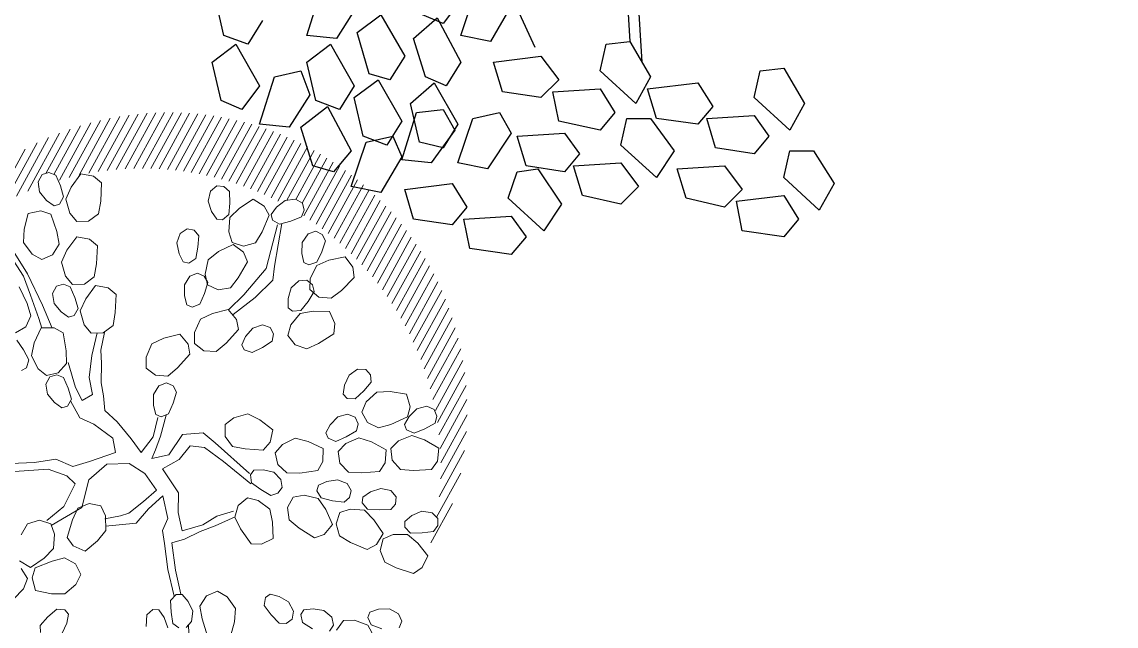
# Model space of a CAD drawing. Extents: x -809667 to 586099, y 3084146 to 3634412.
# Drawn here: x 381978.651 to 381982.176, y 3085705.655 to 3085707.602 of the extents above; entities that cross this region are included whole.
import ezdxf

# ---------------------------------------------------------------- set-up
doc = ezdxf.new("R2010")
doc.units = 0
doc.header["$LTSCALE"] = 0.5
doc.linetypes.add('DASHED', pattern=[0.75, 0.5, -0.25])
doc.layers.get('0').update_dxf_attribs({"linetype": 'CONTINUOUS'})
doc.layers.add('乔木', color=84, linetype='CONTINUOUS')
doc.layers.add('道路', color=4, linetype='CONTINUOUS')
doc.layers.add('紫薇', color=6, linetype='CONTINUOUS', lineweight=20)

# ---------------------------------------------------------------- blocks, each defined once
blk = doc.blocks.new('幌伞枫')
at = {"layer": '乔木', "color": 0}
for p, q in [((61.7, -380.2), (79.4, -664.1)), ((38.4, -430.7), (49.2, -612.3)), ((-750.9, -597.6), (-714.2, -480.2)), ((-369.2, -597.6), (-332.5, -487.5)), ((-956.4, -597.6), (-978.4, -502.2)), ((-369.2, -509.5), (-413.2, -568.2)), ((-626.1, -524.2), (-677.5, -604.9)), ((-244.4, -524.2), (-295.8, -612.3)), ((-229.7, -531.5), (-185.7, -627)), ((-861, -560.9), (-897.7, -619.6)), ((-626.1, -590.3), (-567.4, -546.2)), ((-567.4, -546.2), (-508.6, -649)), ((-486.6, -604.9), (-427.9, -553.6)), ((-413.2, -568.2), (-464.6, -546.2)), ((-427.9, -553.6), (-369.2, -663.7)), ((-596.7, -693), (-626.1, -590.3)), ((-985.8, -663.7), (-927, -619.6)), ((-897.7, -619.6), (-956.4, -597.6)), ((-927, -619.6), (-868.3, -722.4)), ((-677.5, -604.9), (-750.9, -597.6)), ((-750.9, -663.7), (-692.2, -619.6)), ((-692.2, -619.6), (-633.4, -722.4)), ((-457.3, -700.4), (-486.6, -604.9)), ((-295.8, -612.3), (-369.2, -597.6)), ((-24.2, -685.7), (-9.5, -619.6)), ((-9.5, -619.6), (49.2, -612.3)), ((49.2, -612.3), (100.6, -700.4)), ((-508.6, -649), (-545.3, -707.7)), ((-288.4, -663.7), (-171, -649)), ((-171, -649), (-126.9, -707.7)), ((-963.7, -759.1), (-985.8, -663.7)), ((-728.9, -759.1), (-750.9, -663.7)), ((-369.2, -663.7), (-405.9, -722.4)), ((-266.4, -737.1), (-288.4, -663.7)), ((-868.3, -817.8), (-831.6, -700.4)), ((-831.6, -700.4), (-765.6, -685.7)), ((-765.6, -685.7), (-743.5, -744.4)), ((-545.3, -707.7), (-596.7, -693)), ((-405.9, -722.4), (-457.3, -700.4)), ((63.9, -766.4), (-24.2, -685.7)), ((100.6, -700.4), (63.9, -766.4)), ((357.5, -751.7), (372.2, -685.7)), ((372.2, -685.7), (430.9, -678.3)), ((430.9, -678.3), (482.3, -766.4)), ((-868.3, -722.4), (-912.4, -781.1)), ((-633.4, -722.4), (-670.1, -781.1)), ((-633.4, -751.7), (-574.7, -707.7)), ((-574.7, -707.7), (-516, -810.5)), ((-494, -766.4), (-435.2, -715)), ((-435.2, -715), (-376.5, -817.8)), ((-126.9, -707.7), (-171, -751.7)), ((-141.6, -737.1), (-24.2, -729.7)), ((-24.2, -729.7), (12.5, -788.5)), ((93.3, -729.7), (218.1, -715)), ((115.3, -803.1), (93.3, -729.7)), ((218.1, -715), (254.8, -773.8)), ((-912.4, -781.1), (-963.7, -759.1)), ((-743.5, -744.4), (-794.9, -825.2)), ((-670.1, -781.1), (-728.9, -759.1)), ((-611.4, -847.2), (-633.4, -751.7)), ((-171, -751.7), (-266.4, -737.1)), ((-126.9, -810.5), (-141.6, -737.1)), ((445.6, -832.5), (357.5, -751.7)), ((-765.6, -825.2), (-699.5, -773.8)), ((-699.5, -773.8), (-640.8, -883.9)), ((-471.9, -861.9), (-494, -766.4)), ((-479.3, -788.5), (-413.2, -781.1)), ((-413.2, -781.1), (-383.9, -832.5)), ((254.8, -773.8), (218.1, -817.8)), ((482.3, -766.4), (445.6, -832.5)), ((-516, -810.5), (-552.7, -869.2)), ((-516, -905.9), (-479.3, -788.5)), ((-376.5, -913.2), (-339.8, -803.1)), ((-339.8, -803.1), (-273.7, -788.5)), ((-273.7, -788.5), (-244.4, -839.8)), ((-24.2, -832.5), (-126.9, -810.5)), ((12.5, -788.5), (-24.2, -832.5)), ((27.2, -869.2), (41.9, -803.1)), ((41.9, -803.1), (100.6, -803.1)), ((100.6, -803.1), (159.3, -883.9)), ((218.1, -817.8), (115.3, -803.1)), ((240.1, -803.1), (357.5, -795.8)), ((262.1, -876.5), (240.1, -803.1)), ((357.5, -795.8), (394.2, -847.2)), ((-794.9, -825.2), (-868.3, -817.8)), ((-736.2, -920.6), (-765.6, -825.2)), ((-383.9, -832.5), (-442.6, -913.2)), ((-376.5, -817.8), (-413.2, -876.5)), ((-244.4, -839.8), (-303.1, -927.9)), ((-229.7, -847.2), (-112.3, -839.8)), ((-112.3, -839.8), (-75.6, -891.2)), ((-640.8, -972), (-604.1, -861.9)), ((-552.7, -869.2), (-611.4, -847.2)), ((-604.1, -861.9), (-538, -847.2)), ((-538, -847.2), (-516, -898.6)), ((-413.2, -876.5), (-471.9, -861.9)), ((-207.7, -920.6), (-229.7, -847.2)), ((394.2, -847.2), (357.5, -891.2)), ((-640.8, -883.9), (-684.8, -935.3)), ((-75.6, -891.2), (-112.3, -935.3)), ((115.3, -949.9), (27.2, -869.2)), ((159.3, -883.9), (115.3, -949.9)), ((357.5, -891.2), (262.1, -876.5)), ((430.9, -949.9), (445.6, -883.9)), ((445.6, -883.9), (504.3, -883.9)), ((504.3, -883.9), (555.7, -964.6)), ((-684.8, -935.3), (-736.2, -920.6)), ((-516, -898.6), (-567.4, -986.6)), ((-442.6, -913.2), (-516, -905.9)), ((-303.1, -927.9), (-376.5, -913.2)), ((-112.3, -935.3), (-207.7, -920.6)), ((-90.2, -920.6), (27.2, -913.2)), ((-68.2, -994), (-90.2, -920.6)), ((27.2, -913.2), (71.3, -972)), ((166.7, -927.9), (284.1, -920.6)), ((284.1, -920.6), (328.2, -979.3)), ((-251.7, -1001.3), (-229.7, -935.3)), ((-229.7, -935.3), (-178.3, -927.9)), ((-178.3, -927.9), (-119.6, -1016)), ((188.7, -1001.3), (166.7, -927.9)), ((-567.4, -986.6), (-640.8, -972)), ((-508.6, -979.3), (-391.2, -964.6)), ((-391.2, -964.6), (-354.5, -1023.3)), ((71.3, -972), (27.2, -1016)), ((519, -1030.7), (430.9, -949.9)), ((555.7, -964.6), (519, -1030.7)), ((-486.6, -1052.7), (-508.6, -979.3)), ((-163.6, -1082.1), (-251.7, -1001.3)), ((27.2, -1016), (-68.2, -994)), ((284.1, -1023.3), (188.7, -1001.3)), ((328.2, -979.3), (284.1, -1023.3)), ((313.5, -1008.7), (430.9, -994)), ((430.9, -994), (467.6, -1052.7)), ((-354.5, -1023.3), (-391.2, -1067.4)), ((-119.6, -1016), (-163.6, -1082.1)), ((328.2, -1082.1), (313.5, -1008.7)), ((-391.2, -1067.4), (-486.6, -1052.7)), ((-361.8, -1052.7), (-244.4, -1045.4)), ((-347.2, -1126.1), (-361.8, -1052.7)), ((-244.4, -1045.4), (-207.7, -1096.7)), ((467.6, -1052.7), (430.9, -1096.7)), ((430.9, -1096.7), (328.2, -1082.1)), ((-207.7, -1096.7), (-244.4, -1140.8)), ((-244.4, -1140.8), (-347.2, -1126.1))]:
    blk.add_line(p, q, dxfattribs=at)
blk = doc.blocks.new('紫薇')
at = {"color": 0}
for p, q in [((-140.4, 238.8), (-152.5, 259.8)), ((-125.7, 227.8), (-140.4, 238.8)), ((-218.5, 232.1), (-206.7, 229.5)), ((-206.7, 229.5), (-196.6, 212.8)), ((-161.3, 196.3), (-148.4, 220.6)), ((-148.4, 220.6), (-126.8, 219.8)), ((-106.5, 233.3), (-125.7, 227.8)), ((-109.1, 217.7), (-93.4, 232.5)), ((-196.6, 212.8), (-188.6, 195.2)), ((-126.8, 219.8), (-112, 210.5)), ((-112, 210.5), (-108.9, 180.1)), ((-100.6, 191.5), (-109.1, 217.7)), ((-52.5, 217.6), (-37.7, 202)), ((-37.7, 202), (-37.5, 181.3)), ((-216, 185.5), (-229.6, 197.9)), ((-202.3, 178.5), (-216, 185.5)), ((-188.6, 195.2), (-193.5, 182.4)), ((-167.5, 174.9), (-161.3, 196.3)), ((-89.7, 172.1), (-100.6, 191.5)), ((40.7, 143.1), (52.7, 198.7)), ((67.2, 201.1), (57.6, 162.4)), ((-193.5, 182.4), (-202.3, 178.5)), ((-157.6, 152.9), (-167.5, 174.9)), ((-108.9, 180.1), (-109.8, 158.5)), ((-67, 163.8), (-89.7, 172.1)), ((-36.7, 106.9), (-51.2, 164.9)), ((-37.5, 181.3), (-48.6, 164.8)), ((-41.5, 169.7), (-27, 135.9)), ((-144, 140.4), (-157.6, 152.9)), ((-109.8, 158.5), (-124.4, 144)), ((-48.6, 164.8), (-67, 163.8)), ((57.6, 162.4), (52.7, 126.2)), ((-124.4, 144), (-144, 140.4)), ((-108.8, 122.6), (-94.6, 139)), ((-94.6, 139), (-78.2, 144.7)), ((-78.2, 144.7), (-52.5, 128.2)), ((-52.5, 128.2), (-36.1, 114.1)), ((-27, 135.9), (4.4, 106.9)), ((21.3, 116.5), (40.7, 143.1)), ((213.6, 130.5), (211.7, 140)), ((225, 122.9), (213.6, 130.5)), ((262.4, 133), (244, 126.8)), ((279.8, 112.7), (275.1, 132.1)), ((-97.7, 97.4), (-108.8, 122.6)), ((-36.1, 114.1), (-33.9, 93.6)), ((4.4, 106.9), (21.3, 116.5)), ((52.7, 126.2), (33.4, 102.1)), ((191.6, 102), (206.7, 112.4)), ((206.7, 112.4), (230.4, 117.2)), ((244, 126.8), (225, 122.9)), ((230.4, 117.2), (249.9, 106.4)), ((295.2, 99), (279.8, 112.7)), ((565.7, 30.2), (485.7, 110.1)), ((-84.9, 79.2), (-97.7, 97.4)), ((-33.9, 93.6), (-43.3, 76)), ((4.4, 82.7), (-36.7, 106.9)), ((33.4, 102.1), (33.4, 73.1)), ((132.5, 92.4), (144.6, 102.1)), ((132.5, 82.7), (132.5, 92.4)), ((144.6, 102.1), (161.5, 109.3)), ((161.5, 109.3), (178.4, 106.9)), ((178.4, 106.9), (188.1, 97.2)), ((188.1, 97.2), (188.1, 85.1)), ((190.7, 82.1), (191.6, 102)), ((249.9, 106.4), (270.8, 88.4)), ((316.8, 99.4), (295.2, 99)), ((347, 104.3), (316.8, 99.4)), ((362.1, 92.4), (328.3, 90)), ((410.5, 106.9), (362.1, 92.4)), ((364.5, 85.1), (408, 97.2)), ((-87.5, 27.2), (-77.8, 77.9)), ((-61.5, 73.2), (-84.9, 79.2)), ((-65.7, 75.5), (-68.1, 48.9)), ((-43.3, 76), (-61.5, 73.2)), ((21.3, 46.5), (4.4, 82.7)), ((108.3, 68.2), (139.8, 75.5)), ((142.2, 73.1), (132.5, 82.7)), ((180.8, 75.5), (161.5, 73.1)), ((188.1, 85.1), (180.8, 75.5)), ((201.6, 64.6), (190.7, 82.1)), ((270.8, 88.4), (265.1, 67.5)), ((265.4, 70.7), (306.5, 75.5)), ((287.2, 87.6), (270.3, 87.6)), ((328.3, 90), (287.2, 87.6)), ((306.5, 75.5), (364.5, 85.1)), ((393.8, 68.2), (416.4, 76.9)), ((416.4, 76.9), (437.4, 69.5)), ((570, 8.1), (490.7, 87.5)), ((-258.3, 59.7), (-240.1, 53.1)), ((33.4, 73.1), (35.8, 27.2)), ((91.4, 48.9), (108.3, 68.2)), ((159.1, 61), (134.9, 56.2)), ((134.9, 56.2), (139.8, 36.8)), ((161.5, 73.1), (142.2, 73.1)), ((202.6, 61), (159.1, 61)), ((222.5, 58.9), (201.6, 64.6)), ((252.8, 55.2), (222.5, 58.9)), ((265.1, 67.5), (252.8, 55.2)), ((287.2, 48.9), (304.1, 56.2)), ((304.1, 56.2), (321, 53.7)), ((380.7, 55.3), (393.8, 68.2)), ((383.1, 35.6), (380.7, 55.3)), ((437.4, 69.5), (461, 55.4)), ((461, 55.4), (459, 33.9)), ((573.2, -12.7), (494.4, 66.1)), ((-240.1, 53.1), (-234.3, 40.7)), ((-234.3, 40.7), (-237.6, 31.6)), ((-68.1, 48.9), (-68.1, 34.4)), ((11.6, 10.3), (21.3, 46.5)), ((60, 24.8), (91.4, 48.9)), ((139.8, 36.8), (168.8, 34.4)), ((275.1, 39.3), (287.2, 48.9)), ((275.1, 29.6), (275.1, 39.3)), ((321, 53.7), (330.7, 44.1)), ((330.7, 44.1), (330.7, 32)), ((575.4, -32.6), (497, 45.8)), ((-252.3, 26.7), (-270.7, 25.6)), ((-237.6, 31.6), (-252.3, 26.7)), ((-70.5, 0.6), (-87.5, 27.2)), ((-68.1, 34.4), (-56, 5.4)), ((35.8, 27.2), (60, 24.8)), ((108.3, 24.8), (84.2, 10.3)), ((132.5, 19.9), (108.3, 24.8)), ((154.3, 17.5), (132.5, 19.9)), ((168.8, 34.4), (202.6, 19.9)), ((202.6, 19.9), (236.4, 0.6)), ((284.8, 19.9), (275.1, 29.6)), ((304.1, 19.9), (284.8, 19.9)), ((323.4, 22.3), (304.1, 19.9)), ((330.7, 32), (323.4, 22.3)), ((325.9, 17.5), (342.8, 24.8)), ((342.8, 24.8), (367, 24.8)), ((367, 24.8), (383.9, 10.3)), ((396.9, 20.2), (383.1, 35.6)), ((418.4, 18.1), (396.9, 20.2)), ((448.9, 19.6), (418.4, 18.1)), ((459, 33.9), (448.9, 19.6)), ((461.2, 10.3), (473.3, 19.9)), ((473.3, 19.9), (490.2, 27.2)), ((490.2, 27.2), (507.1, 24.8)), ((499.2, 25.9), (498.8, 26.3)), ((507.1, 24.8), (516.8, 15.1)), ((-314.7, 0.6), (-276, -9.1)), ((-275.5, 7.6), (-266.1, 15.2)), ((-266.1, 15.2), (-246.7, 12.7)), ((-246.7, 12.7), (-228, 8)), ((-228, 8), (-221, -3.8)), ((-222.8, 0.6), (-176.9, -1.8)), ((-56, -28.4), (-70.5, 0.6)), ((-56, 5.4), (-43.9, -21.1)), ((-11.6, -10.3), (11.6, 10.3)), ((84.2, 10.3), (50.3, -4.2)), ((185.7, 7.9), (154.3, 17.5)), ((207.4, 3), (185.7, 7.9)), ((234, -11.5), (207.4, 3)), ((234, -9.1), (238.9, 10.3)), ((238.9, 10.3), (255.8, 17.5)), ((255.8, 17.5), (279.9, 17.5)), ((279.9, 17.5), (296.9, 3)), ((296.9, 3), (313.8, -18.7)), ((321, -1.8), (325.9, 17.5)), ((383.9, 10.3), (400.8, -11.5)), ((461.2, 0.6), (461.2, 10.3)), ((470.9, -9.1), (461.2, 0.6)), ((516.8, 3), (509.6, -6.6)), ((516.8, 15.1), (516.8, 3)), ((576.7, -51.6), (516.8, 8.3)), ((-271.5, -15.9), (-278.4, -4.1)), ((-255.7, -22.4), (-271.5, -15.9)), ((-223.4, -13.2), (-237.5, -19.5)), ((-221, -3.8), (-223.4, -13.2)), ((-181.7, -13.9), (-222.8, -11.5)), ((-135.8, -21.1), (-181.7, -13.9)), ((-176.9, -1.8), (-133.4, -9.1)), ((-133.4, -9.1), (-111.6, -11.5)), ((-111.6, -11.5), (-94.7, -26)), ((-43.9, -21.1), (-11.6, -10.3)), ((50.3, -4.2), (23.7, -13.9)), ((23.7, -13.9), (43.1, -40.5)), ((241.3, -28.4), (234, -9.1)), ((328.3, -21.1), (321, -1.8)), ((400.8, -11.5), (391.1, -30.8)), ((425, -18.7), (441.9, -11.5)), ((441.9, -11.5), (466.1, -11.5)), ((466.1, -11.5), (483, -26)), ((490.2, -9.1), (470.9, -9.1)), ((509.6, -6.6), (490.2, -9.1)), ((577.3, -87.5), (500, -10.2)), ((577.3, -69.9), (511.5, -4.1)), ((-302.7, -34.6), (-272.1, -33.8)), ((-272.1, -33.8), (-250.7, -36.3)), ((-237.5, -19.5), (-255.7, -22.4)), ((-250.7, -36.3), (-237.3, -51.9)), ((-135.8, -42.9), (-135.8, -21.1)), ((-94.7, -26), (-56, -28.4)), ((9.2, -28.4), (6.8, -57.4)), ((21.3, -38), (9.2, -28.4)), ((260.6, -38), (241.3, -28.4)), ((313.8, -18.7), (304.1, -38)), ((347.6, -30.8), (328.3, -21.1)), ((376.6, -40.5), (347.6, -30.8)), ((391.1, -30.8), (376.6, -40.5)), ((420.1, -38), (425, -18.7)), ((483, -26), (499.9, -47.7)), ((576.6, -104.5), (499.6, -27.5)), ((-237.3, -51.9), (-235.2, -71.8)), ((-131, -71.9), (-135.8, -42.9)), ((-121.3, -42.9), (-121.3, -79.1)), ((-89.9, -45.3), (-121.3, -42.9)), ((-58.4, -55), (-89.9, -45.3)), ((-12.5, -40.5), (-58.4, -55)), ((-5.3, -71.9), (-12.5, -40.5)), ((40.7, -52.5), (21.3, -38)), ((72.1, -71.9), (40.7, -52.5)), ((43.1, -40.5), (72.1, -57.4)), ((289.6, -47.7), (260.6, -38)), ((304.1, -38), (289.6, -47.7)), ((427.4, -57.4), (420.1, -38)), ((499.9, -47.7), (490.2, -67)), ((575.5, -121), (498.7, -44.3)), ((-292.2, -84.8), (-315.5, -70.1)), ((-235.2, -71.8), (-248.6, -84.4)), ((-128.5, -98.4), (-131, -71.9)), ((11.6, -96), (-5.3, -71.9)), ((6.8, -57.4), (33.4, -88.8)), ((71.7, -62.6), (77.9, -55.2)), ((72.9, -76.2), (71.7, -62.6)), ((77.9, -55.2), (93.4, -55.6)), ((93.4, -55.6), (111, -60.9)), ((111, -60.9), (122.4, -73.6)), ((134.2, -92.5), (141.1, -73)), ((141.1, -73), (157.2, -61.4)), ((157.2, -61.4), (174.8, -66.7)), ((174.8, -66.7), (193.3, -82.2)), ((446.7, -67), (427.4, -57.4)), ((475.7, -76.7), (446.7, -67)), ((490.2, -67), (475.7, -76.7)), ((573.8, -137.1), (497.3, -60.6)), ((-271.3, -92.6), (-292.2, -84.8)), ((-248.6, -84.4), (-271.3, -92.6)), ((-121.3, -79.1), (-114, -105.7)), ((33.4, -88.8), (26.1, -122.6)), ((87.7, -88.7), (72.9, -76.2)), ((104.1, -99.2), (87.7, -88.7)), ((123.6, -87.2), (115.8, -96.5)), ((122.4, -73.6), (123.6, -87.2)), ((193.3, -82.2), (197, -104.2)), ((571.7, -152.6), (495.4, -76.3)), ((-123.7, -134.7), (-128.5, -98.4)), ((-114, -105.7), (-114, -134.7)), ((2, -117.8), (11.6, -96)), ((115.8, -96.5), (104.1, -99.2)), ((142.8, -112.3), (134.2, -92.5)), ((197, -104.2), (196, -131.7)), ((566.2, -182.5), (490.3, -106.6)), ((569.1, -167.7), (493.1, -91.7)), ((-29.4, -141.9), (2, -117.8)), ((26.1, -122.6), (4.4, -137.1)), ((158.8, -138.4), (142.8, -112.3)), ((562.9, -196.8), (487.2, -121.1)), ((-298, -146.6), (-279.9, -140)), ((-279.9, -140), (-267.5, -145.8)), ((-267.5, -145.8), (-264.2, -154.9)), ((-174.5, -147.9), (-145.5, -138.1)), ((-145.5, -138.1), (-124.3, -134.2)), ((-124.3, -134.2), (-106.8, -145.2)), ((-106.8, -145.2), (-99, -163.5)), ((-77.8, -175.7), (-29.4, -141.9)), ((4.4, -137.1), (-60.9, -178.1)), ((176.1, -140.3), (158.8, -138.4)), ((196, -131.7), (176.1, -140.3)), ((559.2, -210.9), (483.7, -135.3)), ((-318.9, -167.1), (-315.4, -155.5)), ((-315.4, -155.5), (-298, -146.6)), ((-264.2, -154.9), (-272.2, -168.1)), ((-180.2, -164.4), (-174.5, -147.9)), ((-176.3, -185.6), (-180.2, -164.4)), ((-99, -163.5), (-108.1, -179.5)), ((-19.3, -182.6), (-9.2, -163.5)), ((-9.2, -163.5), (10.3, -156.7)), ((10.3, -156.7), (29.5, -162)), ((29.5, -162), (36.3, -179.1)), ((151.1, -181.9), (158, -162.4)), ((158, -162.4), (174.1, -150.7)), ((174.1, -150.7), (191.7, -156)), ((191.7, -156), (210.2, -171.6)), ((233.6, -164.1), (239.8, -156.7)), ((234.8, -177.7), (233.6, -164.1)), ((239.8, -156.7), (255.3, -157)), ((255.3, -157), (272.9, -162.3)), ((272.9, -162.3), (284.3, -175.1)), ((550.9, -237.9), (475.7, -162.7)), ((555.2, -224.5), (479.8, -149.2)), ((-314.8, -178.4), (-318.9, -167.1)), ((-302.4, -184.2), (-314.8, -178.4)), ((-285.6, -180.7), (-302.4, -184.2)), ((-272.2, -168.1), (-285.6, -180.7)), ((-108.1, -179.5), (-127.4, -194.1)), ((-92, -188.9), (-76.6, -177.2)), ((-76.6, -177.2), (-63.1, -179.1)), ((-63.1, -179.1), (-57.2, -186.8)), ((-29.7, -211.3), (-19.3, -182.6)), ((36.3, -179.1), (35.7, -203.3)), ((159.7, -201.7), (151.1, -181.9)), ((210.2, -171.6), (213.9, -193.6)), ((249.6, -190.1), (234.8, -177.7)), ((284.3, -175.1), (285.5, -188.7)), ((305.8, -179.5), (310.3, -170.9)), ((309.8, -192.5), (305.8, -179.5)), ((310.3, -170.9), (325.4, -168)), ((325.4, -168), (343.8, -169.4)), ((343.8, -169.4), (357.7, -179.4)), ((357.7, -179.4), (361.7, -192.5)), ((546.3, -250.9), (471.2, -175.9)), ((-339.8, -206.5), (-325.3, -193.6)), ((-325.3, -193.6), (-311.7, -194.5)), ((-311.7, -194.5), (-305.3, -201.7)), ((-149.6, -192.7), (-176.3, -185.6)), ((-127.4, -194.1), (-149.6, -192.7)), ((-106, -202.5), (-92, -188.9)), ((-57.2, -186.8), (-61, -201.8)), ((213.9, -193.6), (212.9, -221.1)), ((249, -213.9), (262.3, -199)), ((266, -200.7), (249.6, -190.1)), ((262.3, -199), (280.6, -200.5)), ((277.8, -197.9), (266, -200.7)), ((285.5, -188.7), (277.8, -197.9)), ((280.6, -200.5), (302, -211.7)), ((327, -201.5), (309.8, -192.5)), ((361.7, -192.5), (356.1, -203.1)), ((536.1, -276.2), (461.3, -201.4)), ((541.3, -263.7), (466.4, -188.8)), ((-307.9, -216.9), (-315.8, -233.6)), ((-305.3, -201.7), (-307.9, -216.9)), ((-105.9, -214.5), (-106, -202.5)), ((-98.6, -224.2), (-105.9, -214.5)), ((-70.2, -217.7), (-85.1, -226)), ((-61, -201.8), (-70.2, -217.7)), ((-20.4, -226.1), (-29.7, -211.3)), ((35.7, -203.3), (20.8, -219.9)), ((175.7, -227.8), (159.7, -201.7)), ((246.4, -234.4), (249, -213.9)), ((302, -211.7), (310.3, -232.4)), ((345.2, -208.3), (327, -201.5)), ((356.1, -203.1), (345.2, -208.3)), ((530.6, -288.4), (456, -213.7)), ((-343.7, -242.2), (-351.7, -233.1)), ((-315.8, -233.6), (-330, -243)), ((-194.7, -252.4), (-171.8, -232.2)), ((-171.8, -232.2), (-153.8, -220.2)), ((-153.8, -220.2), (-133.4, -223.6)), ((-133.4, -223.6), (-119.1, -237.5)), ((-119.1, -237.5), (-121.3, -255.7)), ((-85.1, -226), (-98.6, -224.2)), ((-77.4, -238.3), (-59.6, -227.8)), ((-59.6, -227.8), (-39.8, -229.2)), ((-39.8, -229.2), (-29.7, -244.6)), ((-1.3, -236.2), (-20.4, -226.1)), ((20.8, -219.9), (-1.3, -236.2)), ((132.4, -239), (140.2, -227.8)), ((140.2, -227.8), (149.8, -226.1)), ((149.8, -226.1), (161.4, -236.3)), ((161.4, -236.3), (171.4, -251.7)), ((193, -229.7), (175.7, -227.8)), ((212.9, -221.1), (193, -229.7)), ((219.5, -269.9), (202.6, -226.4)), ((212.3, -221.6), (229.2, -253)), ((259.1, -251.9), (246.4, -234.4)), ((310.3, -232.4), (315.1, -259.5)), ((518.9, -312), (444.5, -237.6)), ((524.9, -300.3), (450.4, -225.8)), ((-353.6, -244.6), (-341.1, -260.1)), ((-330, -243), (-343.7, -242.2)), ((-193.6, -269.8), (-194.7, -252.4)), ((-121.3, -255.7), (-133.4, -276.7)), ((-83.6, -259.1), (-77.4, -238.3)), ((-29.7, -244.6), (-25.5, -268.4)), ((135.8, -258), (132.4, -239)), ((171.4, -251.7), (172, -268.8)), ((229.2, -253), (260.6, -301.3)), ((280.3, -274), (259.1, -251.9)), ((359.6, -253.8), (363.1, -244.8)), ((365.2, -266.3), (359.6, -253.8)), ((363.1, -244.8), (377.9, -240.2)), ((377.9, -240.2), (396.3, -239.5)), ((396.3, -239.5), (411.2, -247.9)), ((411.2, -247.9), (416.7, -260.4)), ((512.6, -323.4), (438.4, -249.1)), ((-341.1, -260.1), (-345.5, -278)), ((-181.7, -287.9), (-193.6, -269.8)), ((-88.1, -289.3), (-83.6, -259.1)), ((-25.5, -268.4), (-36.8, -287.6)), ((141.5, -276.6), (135.8, -258)), ((172, -268.8), (164.2, -280)), ((238.9, -306.2), (219.5, -269.9)), ((297.6, -272.1), (280.3, -274)), ((315.1, -259.5), (297.6, -272.1)), ((307.4, -275), (318.8, -258.8)), ((318.8, -258.8), (337.2, -258.1)), ((337.2, -258.1), (359.8, -266.8)), ((359.8, -266.8), (370.3, -286.5)), ((383.2, -273.3), (365.2, -266.3)), ((402.1, -278.1), (383.2, -273.3)), ((412.3, -271.7), (402.1, -278.1)), ((416.7, -260.4), (412.3, -271.7)), ((499.4, -345.5), (425.3, -271.4)), ((506.1, -334.6), (432, -260.4)), ((-345.5, -278), (-360.1, -297.3)), ((-154.4, -284.1), (-181.7, -287.9)), ((-133.4, -276.7), (-154.4, -284.1)), ((-143.4, -298.8), (-133.7, -282.1)), ((-133.7, -282.1), (-120.5, -278.5)), ((-120.5, -278.5), (-112.1, -283.4)), ((-112.1, -283.4), (-109.8, -298.7)), ((-76, -301.9), (-88.1, -289.3)), ((-36.8, -287.6), (-55.3, -308.1)), ((152.3, -282.1), (141.5, -276.6)), ((164.2, -280), (152.3, -282.1)), ((307.1, -295.7), (307.4, -275)), ((370.3, -286.5), (378.2, -312.8)), ((485.2, -366.6), (411.4, -292.8)), ((492.4, -356.2), (418.5, -282.2)), ((-360.1, -297.3), (-381.8, -302.1)), ((-372.7, -318), (-361.1, -302.6)), ((-361.1, -302.6), (-347.5, -300.7)), ((-347.5, -300.7), (-339.8, -306.5)), ((-339.8, -306.5), (-339.4, -322)), ((-238.2, -331.8), (-218.9, -308.1)), ((-218.9, -308.1), (-203, -293.5)), ((-203, -293.5), (-182.4, -293.6)), ((-182.4, -293.6), (-166, -304.9)), ((-166, -304.9), (-165.2, -323.3)), ((-151, -316.8), (-143.4, -298.8)), ((-109.8, -298.7), (-112, -316.9)), ((-55.3, -308.1), (-76, -301.9)), ((124.5, -311.7), (143.2, -304.7)), ((143.2, -304.7), (158.7, -314.5)), ((260.6, -315.8), (238.9, -306.2)), ((260.6, -301.3), (325.9, -340)), ((321.7, -311.7), (307.1, -295.7)), ((477.7, -376.9), (404, -303.2)), ((-339.4, -322), (-343.8, -339.9)), ((-165.2, -323.3), (-173.8, -345.9)), ((-146.2, -327.9), (-151, -316.8)), ((-135.8, -333.9), (-146.2, -327.9)), ((-112, -316.9), (-122.6, -330.4)), ((-105.1, -337.9), (-86.8, -328.4)), ((-86.8, -328.4), (-67, -330.8)), ((-49.5, -331.8), (-41, -321)), ((-41, -321), (-31.4, -319.9)), ((-31.4, -319.9), (-20.4, -330.7)), ((112.7, -328.7), (124.5, -311.7)), ((115.8, -350.1), (112.7, -328.7)), ((158.7, -314.5), (172.5, -334.4)), ((177.2, -337), (179.7, -323.6)), ((179.7, -323.6), (187.6, -318.1)), ((187.6, -318.1), (202.4, -322.5)), ((202.4, -322.5), (218, -332.3)), ((325.9, -347.2), (260.6, -315.8)), ((345.2, -331.1), (321.7, -311.7)), ((362.2, -327.4), (345.2, -331.1)), ((378.2, -312.8), (362.2, -327.4)), ((462.1, -396.6), (388.7, -323.1)), ((470, -386.9), (396.5, -313.3)), ((-369.5, -353.8), (-379.1, -346.5)), ((-343.8, -339.9), (-355.9, -351.9)), ((-234.3, -348.8), (-238.2, -331.8)), ((-173.8, -345.9), (-193.4, -356.6)), ((-173.3, -351.3), (-160.8, -345.7)), ((-160.8, -345.7), (-151.8, -349.1)), ((-122.6, -330.4), (-135.8, -333.9)), ((-112.3, -358.3), (-105.1, -337.9)), ((-67, -330.8), (-57.8, -346.8)), ((-57.8, -346.8), (-54.8, -370.8)), ((-47.1, -351), (-49.5, -331.8)), ((-20.4, -330.7), (-11.2, -346.6)), ((-11.2, -346.6), (-11.5, -363.7)), ((172.5, -334.4), (170.2, -356.6)), ((188.2, -352.9), (177.2, -337)), ((218, -332.3), (225.6, -347.6)), ((225.6, -347.6), (223.2, -361.1)), ((325.2, -362.8), (325.7, -343.5)), ((325.7, -343.5), (335.6, -334)), ((335.6, -334), (345.2, -334.3)), ((345.2, -334.3), (354.6, -346.6)), ((354.6, -346.6), (361.4, -363.7)), ((445.7, -415.5), (372.4, -342.2)), ((454, -406.2), (380.6, -332.8)), ((-355.9, -351.9), (-369.5, -353.8)), ((-281, -370), (-266.4, -354)), ((-266.4, -354), (-245.8, -352.3)), ((-245.8, -352.3), (-228.6, -362.3)), ((-219.7, -364.7), (-234.3, -348.8)), ((-228.6, -362.3), (-226.2, -380.5)), ((-193.4, -356.6), (-219.7, -364.7)), ((-180.1, -369.4), (-173.3, -351.3)), ((-151.8, -349.1), (-147, -363.8)), ((-147, -363.8), (-146.3, -382.2)), ((-118.4, -388.2), (-112.3, -358.3)), ((-42.4, -369.9), (-47.1, -351)), ((-11.5, -363.7), (-19.9, -374.5)), ((14, -370.3), (22.7, -366)), ((22.7, -366), (36.7, -372.6)), ((124.3, -379.4), (115.8, -350.1)), ((170.2, -356.6), (161.9, -382.8)), ((201.2, -367.5), (188.2, -352.9)), ((190.2, -372.4), (206.8, -361.4)), ((206.8, -361.4), (224.2, -367.4)), ((223.2, -361.1), (213.2, -367.9)), ((246.6, -371.5), (253.1, -364.4)), ((253.1, -364.4), (268.5, -365.4)), ((268.5, -365.4), (285.9, -371.4)), ((327.1, -382.2), (325.2, -362.8)), ((361.4, -363.7), (358.6, -380.5)), ((428.3, -433.5), (361, -366.2)), ((437.1, -424.6), (363.9, -351.5)), ((-298.2, -395.2), (-281, -370)), ((-226.2, -380.5), (-232.9, -403.8)), ((-184.7, -388.3), (-180.1, -369.4)), ((-146.3, -382.2), (-154.5, -397.2)), ((-54.8, -370.8), (-67.2, -389.3)), ((-31.9, -375.9), (-42.4, -369.9)), ((-19.9, -374.5), (-31.9, -375.9)), ((9.7, -383.3), (14, -370.3)), ((18.3, -400.6), (9.7, -383.3)), ((36.7, -372.6), (50.8, -384.5)), ((50.8, -384.5), (56.1, -400.7)), ((140.5, -385.9), (124.3, -379.4)), ((161.9, -382.8), (140.5, -385.9)), ((182.5, -391.6), (190.2, -372.4)), ((213.2, -367.9), (201.2, -367.5)), ((224.2, -367.4), (242, -383.7)), ((242, -383.7), (244.8, -405.8)), ((247.2, -385.2), (246.6, -371.5)), ((285.9, -371.4), (296.8, -384.6)), ((296.8, -384.6), (297.4, -398.2)), ((336.6, -389.7), (327.1, -382.2)), ((358.6, -380.5), (348.7, -390)), ((419.3, -442.2), (358.1, -381)), ((-292.9, -411.8), (-298.2, -395.2)), ((-231.9, -409.1), (-219.9, -402.4)), ((-219.9, -402.4), (-210.6, -405.1)), ((-178.3, -398.5), (-184.7, -388.3)), ((-167, -402.8), (-178.3, -398.5)), ((-154.5, -397.2), (-167, -402.8)), ((-107.1, -401.5), (-118.4, -388.2)), ((-86.7, -408.7), (-107.1, -401.5)), ((-67.2, -389.3), (-86.7, -408.7)), ((-48.1, -407), (-34, -391.9)), ((-34, -391.9), (-14.6, -387.6)), ((-14.6, -387.6), (-0.5, -399.5)), ((-0.5, -399.5), (10.2, -421.1)), ((29.1, -416.8), (18.3, -400.6)), ((56.1, -400.7), (51.8, -413.7)), ((190.3, -411.7), (182.5, -391.6)), ((261.5, -398.2), (247.2, -385.2)), ((277.4, -409.4), (261.5, -398.2)), ((297.4, -398.2), (289.3, -407.2)), ((381, -474.6), (308.5, -402.1)), ((390.9, -466.8), (318.3, -394.2)), ((400.6, -458.8), (327.9, -386.1)), ((348.7, -390), (336.6, -389.7)), ((410, -450.6), (349, -389.6)), ((-277, -426.4), (-292.9, -411.8)), ((-251.4, -416.1), (-277, -426.4)), ((-232.9, -403.8), (-251.4, -416.1)), ((-237.1, -427.7), (-231.9, -409.1)), ((-210.6, -405.1), (-204.6, -419.3)), ((-204.6, -419.3), (-202.3, -437.6)), ((-125, -422.8), (-106.5, -413.8)), ((-106.5, -413.8), (-86.8, -416.9)), ((-86.8, -416.9), (-78, -433.1)), ((-48.1, -428.6), (-48.1, -407)), ((10.2, -421.1), (4.8, -442.7)), ((41, -419), (29.1, -416.8)), ((51.8, -413.7), (41, -419)), ((205.2, -438.4), (190.3, -411.7)), ((244.8, -405.8), (242.6, -433.3)), ((289.3, -407.2), (277.4, -409.4)), ((360.5, -489.4), (288.2, -417.2)), ((370.9, -482.1), (298.5, -409.7)), ((-204, -490.6), (-257.4, -437.3)), ((-240.1, -447), (-237.1, -427.7)), ((-202.3, -437.6), (-209.3, -453.2)), ((-132.9, -443), (-125, -422.8)), ((-78, -433.1), (-75.8, -457.1)), ((-43.8, -458.8), (-48.1, -428.6)), ((222.4, -441), (205.2, -438.4)), ((242.6, -433.3), (222.4, -441)), ((328, -510), (256.1, -438)), ((339.1, -503.4), (267, -431.3)), ((349.9, -496.5), (277.7, -424.4)), ((-232.8, -456.6), (-240.1, -447)), ((-221.2, -459.9), (-232.8, -456.6)), ((-209.3, -453.2), (-221.2, -459.9)), ((-139.8, -472.8), (-132.9, -443)), ((-75.8, -457.1), (-88.6, -475.3)), ((-72.9, -461.7), (-64.2, -451.2)), ((-64.2, -451.2), (-54.6, -450.3)), ((-54.6, -450.3), (-43.8, -461.4)), ((4.8, -442.7), (-7.1, -467.6)), ((293.3, -528.3), (221.7, -456.7)), ((305.1, -522.4), (233.4, -450.8)), ((316.7, -516.3), (244.9, -444.5)), ((-159.1, -517.9), (-218.6, -458.4)), ((-124.5, -534.7), (-187, -472.3)), ((-128.9, -486.3), (-139.8, -472.8)), ((-88.6, -475.3), (-108.7, -494.2)), ((-71.1, -481), (-72.9, -461.7)), ((-28.7, -467.5), (-43.8, -458.8)), ((-43.8, -461.4), (-35.1, -477.6)), ((-7.1, -467.6), (-28.7, -467.5)), ((256.2, -544.2), (185, -473.1)), ((268.8, -539.2), (197.5, -467.9)), ((281.2, -533.9), (209.8, -462.5)), ((-94.9, -546.7), (-158.9, -482.7)), ((-68.3, -555.6), (-133.5, -490.4)), ((-108.7, -494.2), (-128.9, -486.3)), ((-66.9, -500), (-71.1, -481)), ((-35.1, -477.6), (-35.9, -494.7)), ((188.4, -564.8), (118, -494.5)), ((202.6, -561.4), (132.1, -490.8)), ((216.5, -557.6), (145.8, -486.9)), ((230, -553.4), (159.2, -482.6)), ((243.3, -549), (172.3, -478)), ((-43.8, -562.4), (-109.9, -496.4)), ((-21, -567.5), (-87.7, -500.8)), ((-56.6, -506.3), (-66.9, -500)), ((0.5, -571.4), (-66.8, -504.1)), ((-44.6, -505.2), (-56.6, -506.3)), ((20.9, -574.1), (-46.8, -506.4)), ((-35.9, -494.7), (-44.6, -505.2)), ((40.4, -576), (-27.7, -507.8)), ((59.1, -577), (-9.4, -508.5)), ((77.1, -577.3), (8.3, -508.5)), ((94.5, -577), (25.4, -507.9)), ((111.3, -576.2), (42, -506.8)), ((127.6, -574.8), (58.1, -505.2)), ((143.5, -572.9), (73.7, -503.1)), ((158.8, -570.6), (88.8, -500.6)), ((173.8, -567.9), (103.6, -497.7))]:
    blk.add_line(p, q, dxfattribs=at)

msp = doc.modelspace()

# ---------------------------------------------------------------- linework, layer by layer
at = {"layer": '道路', "linetype": 'Continuous', "flags": 128}
for points in [[(381940.617, 3085689.5109), (381981.3651, 3085694.1662, 0.590353), (381987.3635, 3085708.7401), (381985.4887, 3085711.0768, 0.397913), (381973.2382, 3085712.7688), (381957.2385, 3085701.3423, -0.467402), (381943.873, 3085704.8163), (381942.0649, 3085708.6367, -0.362953), (381944.0012, 3085716.0861), (381970.8909, 3085735.2897), (381967.4038, 3085740.1724)], [(381984.2435, 3085706.2369), (381982.3688, 3085708.5737, 0.397913), (381975.5629, 3085709.5137), (381961.8761, 3085699.739, 0.774175), (381963.2654, 3085696.1244), (381980.9111, 3085698.1403, 0.590353), (381984.2435, 3085706.2369)]]:
    msp.add_lwpolyline(points, format="xyb", dxfattribs=at)
at = {"layer": '道路', "color": 1, "linetype": 'DASHED', "ltscale": 5}
msp.add_arc((381980.3435, 3085703.108), 7, 276.51754, 38.73998, dxfattribs=at)

# ---------------------------------------------------------------- block references
at = {"layer": '乔木', "xscale": 0.0013, "yscale": 0.0013, "zscale": 0.0013}
msp.add_blockref('幌伞枫', (381980.5454, 3085708.3354), dxfattribs=at)
at = {"layer": '紫薇', "color": 8, "xscale": 0.001924715270136322, "yscale": 0.001924715270136322, "zscale": 0.001924715270136322, "rotation": 106.2585742029955}
msp.add_blockref('紫薇', (381979.0222, 3085706.1632), dxfattribs=at)

doc.saveas('drawing.dxf')
